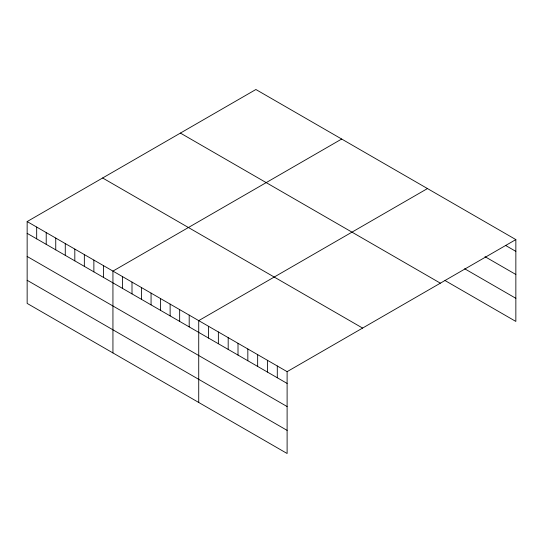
<?xml version="1.0" encoding="UTF-8"?>
<svg xmlns="http://www.w3.org/2000/svg" width="543" height="543" viewBox="0 0 543 543"><rect width="100%" height="100%" fill="white"/><g stroke="black" fill="none" stroke-linecap="round" stroke-linejoin="round"><path stroke-width="0.81" d="M27.15 221.564L287.111 371.656L287.111 453.493L27.15 303.408L27.15 221.564L255.889 89.507L515.85 239.592L515.85 321.436L445.002 280.527M341.676 139.035L112.937 271.1L112.937 352.936M427.463 188.564L198.724 320.628L198.724 402.465M287.111 371.656L515.85 239.592M506.028 245.701L515.85 251.368M484.987 256.669L515.85 274.486M464.638 268.744L515.85 298.311M180.405 133.089L440.366 283.174M102.634 177.989L362.595 328.074M27.15 233.341L287.111 383.426M27.15 256.459L287.111 406.551M27.15 280.283L287.111 430.375M277.29 365.982L277.29 377.758M267.468 360.314L267.468 372.091M257.654 354.647L257.654 366.416M247.832 348.973L247.832 360.749M238.01 343.305L238.01 355.081M228.189 337.637L228.189 349.407M218.367 331.963L218.367 343.739M208.546 326.295L208.546 338.072M189.195 315.123L189.195 326.893M179.658 309.619L179.658 321.395M170.129 304.114L170.129 315.89M160.599 298.609L160.599 310.386M151.063 293.111L151.063 304.881M141.533 287.607L141.533 299.376M132.003 282.102L132.003 293.878M122.467 276.597L122.467 288.374M103.408 265.595L103.408 277.364M93.871 260.09L93.871 271.867M84.341 254.586L84.341 266.362M74.812 249.081L74.812 260.857M65.275 243.583L65.275 255.353M55.746 238.078L55.746 249.848M46.216 232.574L46.216 244.35M36.68 227.069L36.68 238.845"/></g></svg>
